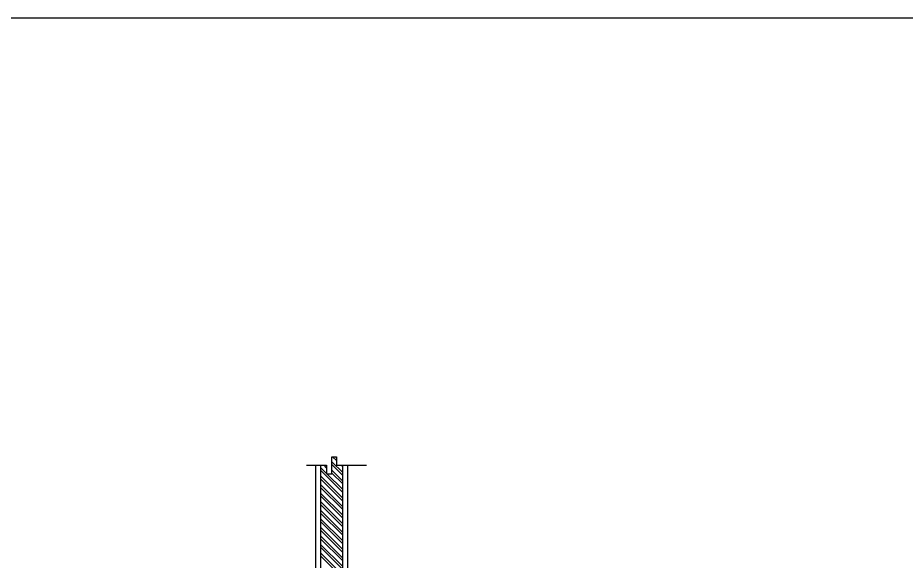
# Model space of a CAD drawing. Header units: inches. Extents: x -12530 to 36157, y 78659 to 110077.
# Drawn here: x 5660 to 8454, y 94749 to 96459 of the extents above; entities that cross this region are included whole.
import ezdxf

# ---------------------------------------------------------------- set-up
doc = ezdxf.new("R2010")
doc.units = ezdxf.units.IN
doc.header["$MEASUREMENT"] = 0
doc.layers.add('freecads.com', color=7, linetype='Continuous')

msp = doc.modelspace()

# ---------------------------------------------------------------- linework, layer by layer
at = {"layer": 'freecads.com'}
for p, q in [((-12530.4, 96459.4), (11592.6, 96459.4)), ((6597.1, 94697.7), (6597.1, 95050.8)), ((6697.1, 95050.8), (6697.1, 94697.7))]:
    msp.add_line(p, q, dxfattribs=at)
at = {"layer": 'freecads.com', "ltscale": 0.1}
for p, q in [((6648.1, 95023.9), (6648.1, 95077.7)), ((6648.1, 95077.7), (6662.6, 95077.7)), ((6662.6, 95065.4), (6650.3, 95077.7)), ((6662.6, 95074.4), (6659.3, 95077.7)), ((6662.6, 95077.7), (6662.6, 95050.8)), ((6568.7, 95050.8), (6631.6, 95050.8)), ((6612.1, 95050.8), (6612.1, 94707.7)), ((6631.6, 95042.6), (6623.4, 95050.8)), ((6631.6, 95050.8), (6631.6, 95023.9)), ((6682.1, 95028), (6648.1, 95062)), ((6682.1, 95019), (6648.1, 95053)), ((6662.6, 95050.8), (6757, 95050.8)), ((6682.1, 95046), (6677.2, 95050.8)), ((6682.1, 94707.7), (6682.1, 95050.8)), ((6631.6, 95024.6), (6612.1, 95044.1)), ((6682.1, 94965.1), (6612.1, 95035.1)), ((6631.6, 95023.9), (6648.1, 95023.9)), ((6682.1, 94974.1), (6632.3, 95023.9)), ((6682.1, 95001.1), (6648.1, 95035)), ((6682.1, 94992.1), (6648.1, 95026.1)), ((6682.1, 94947.2), (6612.1, 95017.2)), ((6682.1, 94938.2), (6612.1, 95008.2)), ((6682.1, 94920.2), (6612.1, 94990.2)), ((6682.1, 94911.3), (6612.1, 94981.3)), ((6682.1, 94893.3), (6612.1, 94963.3)), ((6682.1, 94884.3), (6612.1, 94954.3)), ((6682.1, 94866.4), (6612.1, 94936.4)), ((6682.1, 94857.4), (6612.1, 94927.4)), ((6682.1, 94839.4), (6612.1, 94909.4)), ((6682.1, 94830.4), (6612.1, 94900.4)), ((6682.1, 94812.5), (6612.1, 94882.5)), ((6682.1, 94803.5), (6612.1, 94873.5)), ((6682.1, 94785.5), (6612.1, 94855.5)), ((6682.1, 94776.6), (6612.1, 94846.6)), ((6682.1, 94758.6), (6612.1, 94828.6)), ((6682.1, 94749.6), (6612.1, 94819.6)), ((6682.1, 94731.7), (6612.1, 94801.7)), ((6682.1, 94722.7), (6612.1, 94792.7)), ((6679, 94707.8), (6612.1, 94774.7)), ((6670.1, 94707.8), (6612.1, 94765.7))]:
    msp.add_line(p, q, dxfattribs=at)

doc.saveas('drawing.dxf')
